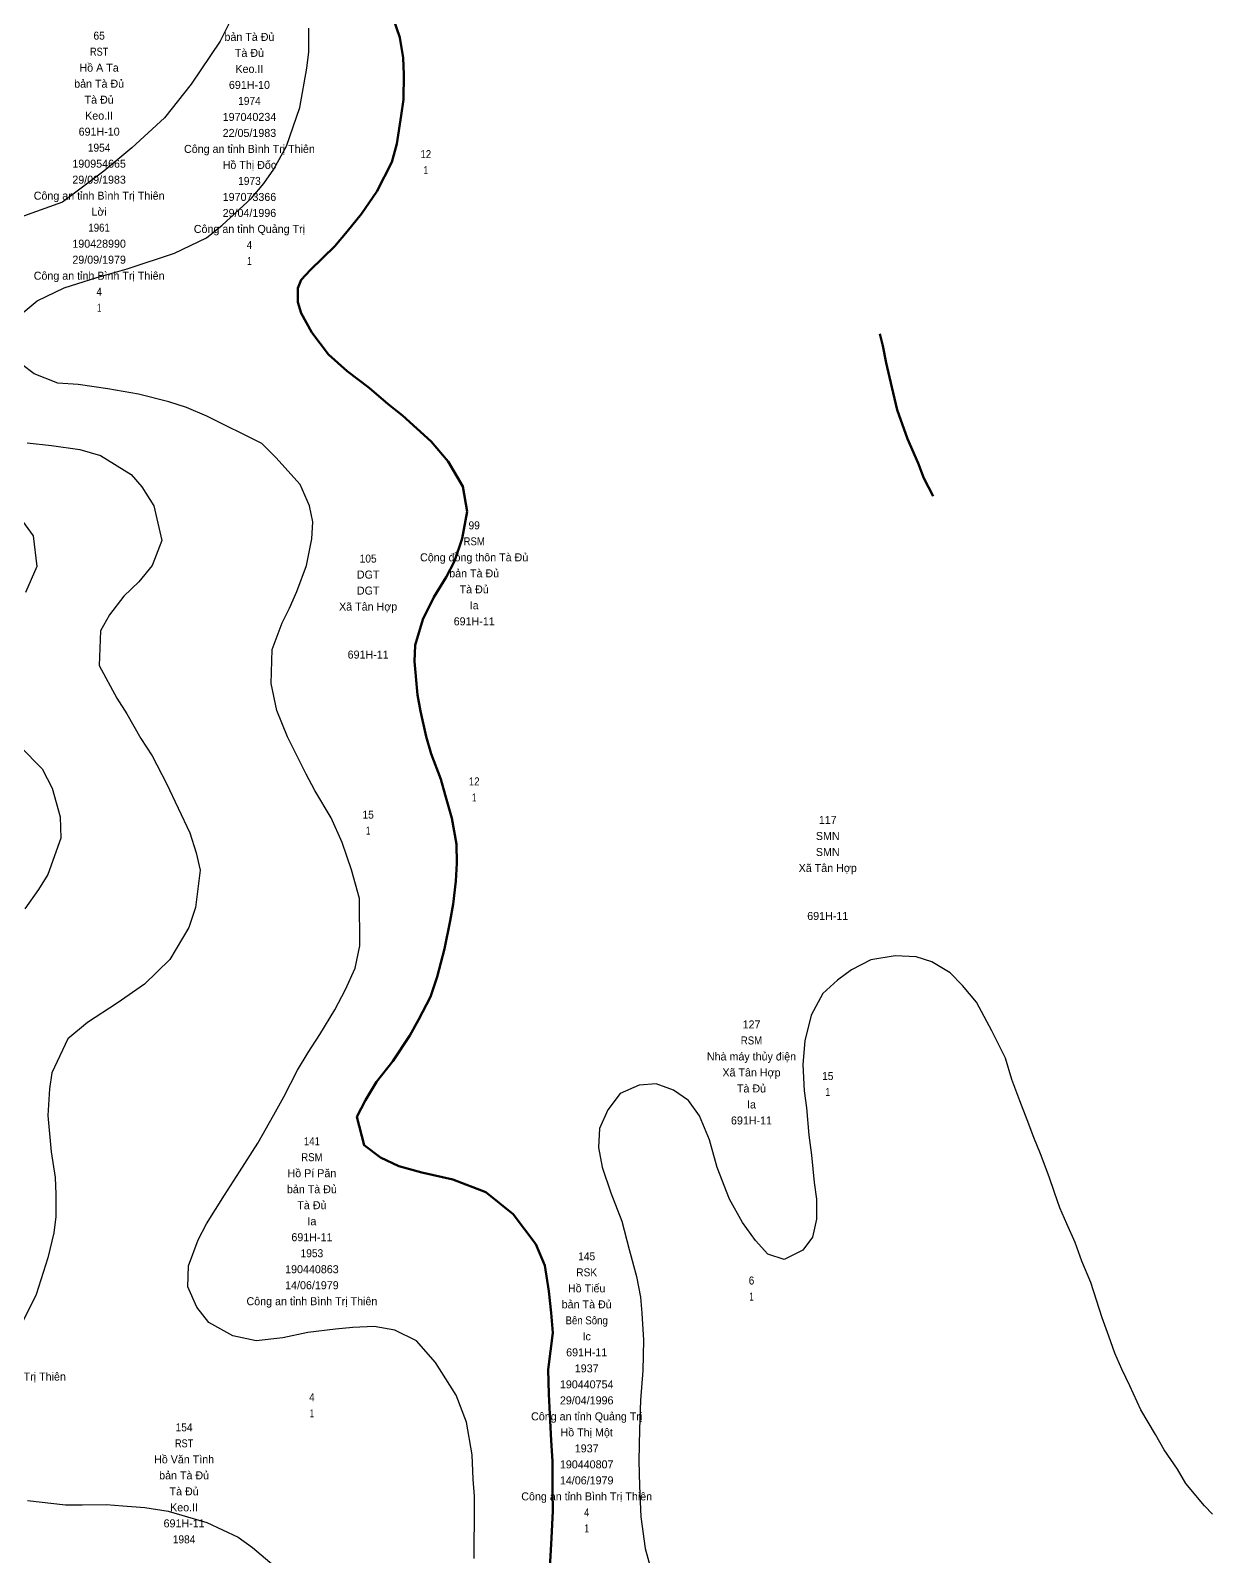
# Model space of a CAD drawing. Header units: metres. Extents: x 549268 to 556659, y 1838059 to 1844558.
# Drawn here: x 553215.4 to 553510.9, y 1840569.8 to 1840951.2 of the extents above; entities that cross this region are included whole.
import ezdxf
from ezdxf.enums import TextEntityAlignment as Align

# ---------------------------------------------------------------- set-up
doc = ezdxf.new("R2010")
doc.units = ezdxf.units.M
doc.header["$LTSCALE"] = 0.8
doc.layers.add('1', color=7, linetype='Continuous', lineweight=25)
doc.layers.add('2', color=7, linetype='Continuous', lineweight=53)
doc.layers.add('15', color=7, linetype='Continuous')

msp = doc.modelspace()

# ---------------------------------------------------------------- linework, layer by layer
at = {"layer": '1'}
for points in [[(553265.91, 1840954.68), (553262.83, 1840948.51), (553255.61, 1840937.74), (553248.9, 1840929.35), (553240.8, 1840921.84), (553233.8, 1840916.01), (553223.4, 1840908.25), (553212.56, 1840904.33)], [(553213.59, 1840880.67), (553217.08, 1840883.65), (553223.88, 1840886.87), (553232.05, 1840889.46), (553239.61, 1840891.59), (553251.41, 1840895.5), (553259.44, 1840899.37), (553263.38, 1840902.54), (553270.7, 1840909.32), (553273.81, 1840912.92), (553276.27, 1840916.57), (553279.42, 1840922.25), (553282.77, 1840931.98), (553284.55, 1840941.8), (553285.01, 1840945.88), (553285.01, 1840951.74)], [(553326.36, 1840569.25), (553326.39, 1840573.67), (553326.42, 1840578.1), (553326.46, 1840584.87), (553326.12, 1840589.12), (553325.84, 1840595.2), (553324.42, 1840603.37), (553321.85, 1840610.11), (553316.67, 1840618.25), (553311.9, 1840623.71), (553306.54, 1840626.37), (553301.37, 1840627.23), (553296.06, 1840627.04), (553291.69, 1840626.56), (553284.75, 1840625.79), (553278.53, 1840624.46), (553271.85, 1840623.72), (553265.99, 1840624.9), (553260.03, 1840628.27), (553257.01, 1840632.1), (553254.76, 1840637.19), (553254.96, 1840642.41), (553257.37, 1840648.92), (553259.4, 1840652.91), (553263.94, 1840660.05), (553267.72, 1840665.92), (553272.26, 1840673.06), (553276.3, 1840680.13), (553278.79, 1840684.7), (553282.22, 1840691.32), (553284.85, 1840695.77), (553287.74, 1840700.25), (553291.48, 1840706.39), (553294.17, 1840711.5), (553296.58, 1840716.83), (553297.78, 1840722.43), (553297.65, 1840734.25), (553295.69, 1840741.44), (553293.38, 1840748.21), (553290.62, 1840754.41), (553286.48, 1840761.24), (553284.35, 1840765.3), (553281.84, 1840770.35), (553279.67, 1840774.67), (553277, 1840781.26), (553275.6, 1840788), (553275.84, 1840796.48), (553278.36, 1840803.13), (553280.16, 1840806.84), (553282.05, 1840810.95), (553284.45, 1840817.46), (553285.8, 1840824.11), (553285.98, 1840828.42), (553285.15, 1840832.36), (553282.87, 1840837.7), (553276.8, 1840844.45), (553273.29, 1840847.96), (553259.54, 1840854.77), (553254.48, 1840856.95), (553250.03, 1840858.41), (553242.41, 1840860.3), (553234.75, 1840861.59), (553227.37, 1840862.74), (553222.28, 1840863.07), (553216.38, 1840865.37), (553213.26, 1840867.67)], [(553214.62, 1840848.14), (553220.67, 1840847.5), (553227.81, 1840846.47), (553232.92, 1840844.95), (553240.59, 1840840.2), (553243.27, 1840837.11), (553246.27, 1840832.37), (553248.26, 1840823.75), (553245.82, 1840817.5), (553242.51, 1840813.36), (553238.74, 1840809.82), (553235.22, 1840805.14), (553232.93, 1840801.12), (553232.58, 1840792.5), (553237, 1840784.27), (553239.51, 1840780.39), (553243.04, 1840774.27), (553245.86, 1840769.9), (553249.48, 1840763.02), (553255.27, 1840750.65), (553256.86, 1840745.62), (553257.86, 1840741.31), (553256.68, 1840731.95), (553255.01, 1840726.95), (553250.3, 1840719.02), (553243.95, 1840712.86), (553237.07, 1840708.07), (553229.67, 1840703.22), (553224.78, 1840699.17), (553220.77, 1840690.67), (553220.17, 1840686.7), (553219.74, 1840680.02), (553220.61, 1840670.88), (553221.58, 1840664.48), (553221.77, 1840660.34), (553221.74, 1840654.75), (553221.28, 1840650.67), (553219.76, 1840644.39), (553216.87, 1840635.22), (553212.92, 1840627.38)], [(553211.4, 1840831.26), (553216.14, 1840824.89), (553216.99, 1840817.18), (553214.18, 1840810.76)], [(553212.83, 1840772.25), (553218.39, 1840766.62), (553220.87, 1840761.82), (553222.84, 1840754.62), (553223.03, 1840749.31), (553219.74, 1840740.23), (553217.42, 1840736.47), (553214.05, 1840731.67)], [(553478.26, 1840643.59), (553476.58, 1840648.22), (553474.51, 1840652.93), (553472.77, 1840656.9), (553471.43, 1840660.79), (553470.09, 1840664.67), (553467.9, 1840670.41), (553466.27, 1840674.53), (553464.62, 1840678.9), (553462.8, 1840683.64), (553460.78, 1840689.01), (553459.16, 1840694.29), (553455.79, 1840701.2), (553451.89, 1840708.32), (553448.44, 1840712.49), (553445.36, 1840715.66), (553440.76, 1840718.41), (553436.85, 1840719.67), (553431.63, 1840719.87), (553425.49, 1840718.93), (553420.69, 1840716.45), (553417.2, 1840713.86), (553413.55, 1840710.47), (553410.63, 1840705.07), (553408.99, 1840698.65), (553408.48, 1840692.74), (553408.81, 1840686.14), (553409.41, 1840681.92), (553410.03, 1840675.09), (553410.71, 1840670.1), (553411.33, 1840663.27), (553411.93, 1840659.05), (553411.95, 1840654.11), (553410.89, 1840649.57), (553408.52, 1840646.32), (553403.83, 1840643.98), (553399.78, 1840645.35), (553396.67, 1840648.78), (553393.45, 1840653.24), (553390.2, 1840659.12), (553387.12, 1840666.98), (553385.19, 1840673.92), (553382.71, 1840679.89), (553379.94, 1840683.75), (553376.15, 1840686.32), (553371.81, 1840687.92), (553367.56, 1840687.58), (553362.84, 1840685.5), (553359.78, 1840681.4), (553357.69, 1840676.74), (553357.43, 1840672.03), (553358.37, 1840667.06), (553360.51, 1840660.67), (553363.24, 1840653.55), (553365.06, 1840646.47), (553366.97, 1840639.79), (553367.93, 1840634.56), (553368.24, 1840630.57), (553368.72, 1840623.86), (553368.51, 1840616.29), (553367.91, 1840608.81), (553367.67, 1840601.5), (553367.49, 1840593.68), (553367.66, 1840587.45), (553367.99, 1840579.69), (553369.13, 1840571.75), (553370.44, 1840566.95)], [(553510.92, 1840580.36), (553508.93, 1840582.46), (553504.28, 1840588.06), (553502.2, 1840591.6), (553498.8, 1840596.43), (553496.7, 1840600.23), (553493.02, 1840606.46), (553490.28, 1840612.4), (553488.26, 1840616.6), (553486.52, 1840620.57), (553485.01, 1840624.83), (553483.33, 1840629.45), (553481.94, 1840633.85), (553480.54, 1840638.25), (553478.26, 1840643.59)], [(553214.73, 1840583.75), (553224.21, 1840582.71), (553228.38, 1840582.65), (553234.35, 1840582.79), (553238.54, 1840582.47), (553244.05, 1840582.03), (553249.88, 1840581.11)], [(553249.88, 1840581.11), (553259.55, 1840578.28), (553267.37, 1840574.59), (553270.91, 1840571.99), (553277.46, 1840566.52)]]:
    msp.add_lwpolyline(points, dxfattribs=at)
at = {"layer": '2'}
msp.add_line((553441.13, 1840834.82), (553438.77, 1840839.27), dxfattribs=at)
for points in [[(553305.09, 1840957.2), (553307.77, 1840949.43), (553308.59, 1840944.32), (553308.78, 1840940.18), (553308.69, 1840933.93), (553308.09, 1840929.96), (553307.05, 1840922.82), (553305.74, 1840918.26), (553301.99, 1840910.95), (553298.19, 1840905.33), (553294.64, 1840900.91), (553291.53, 1840897.31), (553285.4, 1840891.35), (553283.11, 1840888.89), (553282.29, 1840886.75), (553282.29, 1840883.29), (553283.11, 1840880.5), (553285.73, 1840875.73), (553289.96, 1840870.22), (553294.58, 1840866.04), (553300.11, 1840861.84), (553304.85, 1840857.81), (553308.42, 1840854.95), (553315.63, 1840848.47), (553319.83, 1840843.46), (553323.5, 1840837.24), (553324.58, 1840830.98), (553323.38, 1840824.22), (553321.4, 1840818.54)], [(553438.77, 1840839.27), (553437.32, 1840843.01), (553434.69, 1840849.09), (553432.07, 1840856.35), (553430.8, 1840862.06), (553429.35, 1840868.14), (553428.49, 1840872.34), (553427.79, 1840875.37)], [(553321.4, 1840818.54), (553319.37, 1840814.54), (553316.28, 1840809.52), (553313.51, 1840804.01), (553311.62, 1840797.56), (553311.41, 1840793.51), (553312.2, 1840785.14), (553312.91, 1840781.06), (553314.39, 1840774.72), (553315.64, 1840770.43), (553318.04, 1840764.06), (553319.12, 1840760.15), (553320.8, 1840754.35), (553321.9, 1840747.84), (553322.04, 1840743.05), (553321.75, 1840738.59), (553321.09, 1840732.8), (553320.37, 1840728.69), (553318.94, 1840721.64), (553317.1, 1840714.67), (553315.44, 1840709.68), (553312.44, 1840703.88), (553310.26, 1840700), (553306.03, 1840693.55), (553301.92, 1840688.42), (553299.17, 1840683.82), (553297.03, 1840679.69), (553298.85, 1840672.6), (553302.95, 1840669.54), (553307.49, 1840667.31), (553313.26, 1840665.74), (553320.99, 1840663.99), (553329.27, 1840660.87), (553336.12, 1840655.38), (553341.76, 1840647.81), (553344.04, 1840642.47), (553345.01, 1840636.07), (553345.6, 1840630.67), (553346.02, 1840625.65), (553344.82, 1840616.54), (553344.98, 1840610.32), (553345.32, 1840603.72), (553345.6, 1840598.81), (553345.91, 1840593.64), (553345.96, 1840586.1), (553345.98, 1840581.16), (553345.69, 1840574.37), (553345.4, 1840569.92), (553345.14, 1840564.03)]]:
    msp.add_lwpolyline(points, dxfattribs=at)

# ---------------------------------------------------------------- texts
at = {"layer": '15'}
for s, width, p in [('65', 0.95, (553232.6, 1840948.9)), ('RST', 0.85, (553232.6, 1840944.9)), ('1974', 0.95, (553270.17, 1840932.59)), ('1954', 0.95, (553232.59, 1840920.9)), ('12', 0.9, (553314.26, 1840919.28)), ('1', 0.75, (553314.25, 1840915.28)), ('1973', 0.95, (553270.17, 1840912.59)), ('1961', 0.9, (553232.59, 1840900.9)), ('4', 0.9, (553270.17, 1840896.59)), ('1', 0.75, (553270.17, 1840892.59)), ('4', 0.9, (553232.6, 1840884.9)), ('1', 0.75, (553232.6, 1840880.9)), ('99', 0.95, (553326.36, 1840826.51)), ('RSM', 0.9, (553326.36, 1840822.51)), ('105', 0.95, (553299.85, 1840818.2)), ('12', 0.9, (553326.36, 1840762.51)), ('1', 0.75, (553326.36, 1840758.51)), ('15', 0.95, (553299.85, 1840754.2)), ('1', 0.75, (553299.85, 1840750.2)), ('RSM', 0.9, (553395.68, 1840697.76)), ('15', 0.95, (553414.74, 1840688.87)), ('1', 0.75, (553414.74, 1840684.87)), ('141', 0.9, (553285.79, 1840672.58)), ('RSM', 0.9, (553285.79, 1840668.58)), ('1953', 0.95, (553285.79, 1840644.58)), ('145', 0.95, (553354.48, 1840643.8)), ('RSK', 0.95, (553354.48, 1840639.8)), ('6', 0.95, (553395.68, 1840637.76)), ('1', 0.75, (553395.68, 1840633.76)), ('Bên Sông', 0.9, (553354.48, 1840627.8)), ('4', 0.9, (553285.79, 1840608.58)), ('1', 0.75, (553285.79, 1840604.58)), ('154', 0.95, (553253.84, 1840601.06)), ('RST', 0.85, (553253.84, 1840597.06)), ('4', 0.9, (553354.48, 1840579.8)), ('1', 0.75, (553354.48, 1840575.8)), ('1984', 0.95, (553253.83, 1840573.06))]:
    msp.add_text(s, height=2, dxfattribs=dict(at, width=width)).set_placement(p, align=Align.CENTER)
for s, p in [('bản Tà Đủ', (553270.17, 1840948.59)), ('Tà Đủ', (553270.17, 1840944.59)), ('Hồ A Ta', (553232.59, 1840940.9)), ('Keo.II', (553270.17, 1840940.59)), ('bản Tà Đủ', (553232.6, 1840936.9)), ('691H-10', (553270.17, 1840936.59)), ('Tà Đủ', (553232.6, 1840932.9)), ('Keo.II', (553232.6, 1840928.9)), ('197040234', (553270.18, 1840928.59)), ('691H-10', (553232.6, 1840924.9)), ('22/05/1983', (553270.17, 1840924.59)), ('Công an tỉnh Bình Trị Thiên', (553270.17, 1840920.59)), ('190954665', (553232.6, 1840916.9)), ('Hồ Thị Đốc', (553270.17, 1840916.59)), ('29/09/1983', (553232.59, 1840912.9)), ('Công an tỉnh Bình Trị Thiên', (553232.6, 1840908.9)), ('197073366', (553270.18, 1840908.59)), ('Lời', (553232.59, 1840904.9)), ('29/04/1996', (553270.17, 1840904.59)), ('Công an tỉnh Quảng Trị', (553270.17, 1840900.59)), ('190428990', (553232.6, 1840896.9)), ('29/09/1979', (553232.6, 1840892.9)), ('Công an tỉnh Bình Trị Thiên', (553232.6, 1840888.9)), ('Cộng đồng thôn Tà Đủ', (553326.35, 1840818.51)), ('DGT', (553299.85, 1840814.2)), ('bản Tà Đủ', (553326.36, 1840814.51)), ('Tà Đủ', (553326.36, 1840810.51)), ('DGT', (553299.85, 1840810.2)), ('Ia', (553326.36, 1840806.51)), ('Xã Tân Hợp', (553299.85, 1840806.2)), ('691H-11', (553326.36, 1840802.51)), ('691H-11', (553299.85, 1840794.2)), ('117', (553414.74, 1840752.87)), ('SMN', (553414.74, 1840748.87)), ('SMN', (553414.74, 1840744.87)), ('Xã Tân Hợp', (553414.74, 1840740.87)), ('691H-11', (553414.74, 1840728.87)), ('127', (553395.69, 1840701.76)), ('Nhà máy thủy điện', (553395.68, 1840693.76)), ('Xã Tân Hợp', (553395.68, 1840689.76)), ('Tà Đủ', (553395.68, 1840685.76)), ('Ia', (553395.68, 1840681.76)), ('691H-11', (553395.68, 1840677.76)), ('Hồ Pí Păn', (553285.79, 1840664.58)), ('bản Tà Đủ', (553285.79, 1840660.58)), ('Tà Đủ', (553285.79, 1840656.58)), ('Ia', (553285.79, 1840652.58)), ('691H-11', (553285.79, 1840648.58)), ('190440863', (553285.79, 1840640.58)), ('14/06/1979', (553285.79, 1840636.58)), ('Hồ Tiếu', (553354.48, 1840635.8)), ('Công an tỉnh Bình Trị Thiên', (553285.79, 1840632.58)), ('bản Tà Đủ', (553354.48, 1840631.8)), ('Ic', (553354.48, 1840623.8)), ('691H-11', (553354.48, 1840619.8)), ('1937', (553354.48, 1840615.8)), ('Công an tỉnh Bình Trị Thiên', (553207.93, 1840613.74)), ('190440754', (553354.48, 1840611.8)), ('29/04/1996', (553354.48, 1840607.8)), ('Công an tỉnh Quảng Trị', (553354.48, 1840603.8)), ('Hồ Thị Một', (553354.48, 1840599.8)), ('Hồ Văn Tình', (553253.84, 1840593.06)), ('1937', (553354.48, 1840595.8)), ('bản Tà Đủ', (553253.84, 1840589.06)), ('190440807', (553354.48, 1840591.8)), ('14/06/1979', (553354.48, 1840587.8)), ('Tà Đủ', (553253.84, 1840585.06)), ('Công an tỉnh Bình Trị Thiên', (553354.48, 1840583.8)), ('Keo.II', (553253.84, 1840581.06)), ('691H-11', (553253.84, 1840577.06))]:
    msp.add_text(s, height=2, dxfattribs=at).set_placement(p, align=Align.CENTER)

doc.saveas('drawing.dxf')
